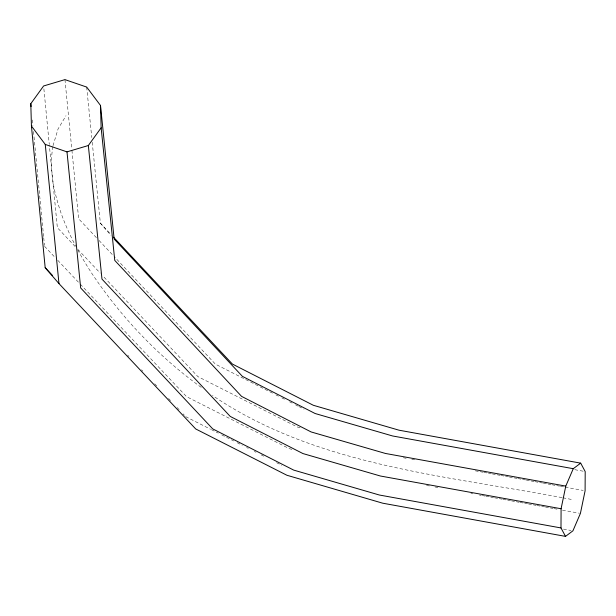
<?xml version="1.0" encoding="UTF-8"?>
<svg xmlns="http://www.w3.org/2000/svg" width="616" height="616" viewBox="0 0 616 616"><rect width="100%" height="100%" fill="white"/><g stroke="black" fill="none" stroke-linecap="round" stroke-linejoin="round"><path stroke-width="0.46" stroke-dasharray="3.08 2.31" d="M52.907 146.639C48.818 169.469 54.031 192.692 61.469 214.276A1314.444 401.817 16.9 0 0 75.622 245.946M53.014 145.692L58.058 128.998L65.974 115.746M574.782 469.685L583.306 471.225M403.288 457.742L406.129 458.258M411.811 459.29L414.653 459.805M475.252 470.817L479.04 471.502M479.987 471.679L482.828 472.195M483.776 472.364L487.564 473.05M488.511 473.227L491.352 473.743M492.3 473.912L496.088 474.605M497.035 474.774L499.876 475.29M500.823 475.46L504.612 476.153M505.559 476.322L508.4 476.838M509.347 477.007L513.128 477.7M514.075 477.87L516.916 478.386M517.863 478.555L521.652 479.248M522.599 479.417L525.44 479.933M526.387 480.103L530.176 480.796M531.123 480.965L533.964 481.481M534.911 481.658L538.7 482.343M539.647 482.513L542.488 483.029M543.435 483.206L547.224 483.891M548.171 484.06L551.012 484.576M551.959 484.753L555.74 485.439M556.687 485.608L559.528 486.124M560.475 486.301L564.264 486.987M565.211 487.156L583.206 490.428M426.557 485.447L429.39 485.962M435.05 486.987L437.884 487.502M470.917 493.508L472.803 493.847M479.417 495.048L481.304 495.395M482.243 495.564L485.077 496.08M486.024 496.25L489.797 496.935M490.744 497.112L493.57 497.62M494.517 497.797L498.29 498.483M499.237 498.652L502.071 499.168M503.01 499.337L506.783 500.023M507.73 500.2L510.564 500.708M511.503 500.885L515.284 501.57M516.223 501.74L519.057 502.256M520.004 502.425L523.777 503.11M524.724 503.287L527.55 503.796M528.497 503.973L532.27 504.658M533.217 504.827L536.051 505.343M536.99 505.513L540.771 506.198M541.71 506.375L544.544 506.883M545.483 507.06L549.264 507.746M550.203 507.915L553.037 508.431M553.984 508.6L557.757 509.286M562.477 510.148L579.463 513.236M563.463 529.106L571.032 530.484M562.023 497.613C443.566 475.283 316.986 465.58 214.06 396.512L212.551 395.433M562.939 497.79L573.096 499.761M300.092 427.789L297.328 426.988L197.882 376.599L102.88 275.906M291.899 449.403L289.15 448.602L186.548 396.65L80.226 284.099M272.495 393.139L215.4 364.148L114.16 256.541M275.906 394.871L278.463 396.165M281.874 397.898L284.43 399.199M289.543 401.794L292.1 403.087M295.503 404.82L298.059 406.121M298.914 406.552L304.027 409.147M185.716 416.655L210.58 429.252M211.434 429.683L218.295 433.156M221.721 434.896L233.726 440.979M237.152 442.712L242.296 445.322M246.585 447.493L248.294 448.363M254.3 451.397L256.017 452.267M261.161 454.877L263.733 456.179M276.592 462.693L281.735 465.303M201.232 387.364C158.274 356.279 121.082 317.271 91.684 273.165A1314.444 401.817 16.9 0 1 77.832 250.065M44.568 246.346L55.132 257.534M57.773 260.329L79.564 283.399M75.167 246.539L57.35 227.666L49.365 145.33M77.808 249.341L100.239 273.111M127.658 355.116L128.975 356.518M141.511 369.8L142.827 371.202M154.708 383.791L156.687 385.885M168.561 398.475L170.54 400.569M177.139 407.561L179.117 409.663M183.075 413.852L184.392 415.253M96.412 237.668L78.663 218.803L71.903 150.165M99.045 240.463L113.506 255.84M92.231 142.265L100.362 223.154L110.872 234.373M100.362 223.154L111.019 235.435M86.687 87.072L91.753 137.507M64.95 79.618L71.802 149.211M43.882 88.843L49.272 144.375M32.371 119.974L32.925 125.718M33.48 131.462L43.644 236.775M43.736 237.73L44.475 245.391"/><path stroke-width="0.92" d="M565.511 536.382L560.991 527.943L561.091 508.747L565.781 486.109L573.257 468.691L580.68 463.14L585.2 471.571L585.1 490.775L580.411 513.405L572.926 530.823L565.511 536.382L382.744 503.203L286.894 475.252L195.711 428.959L58.974 283.614L45.184 267.714L31.431 126.026L30.8 103.696L43.605 85.971L64.95 79.618L86.687 87.072L100.508 105.467L114.153 239.047L242.404 376.368L315.107 413.513L392.577 435.966L573.257 468.691M31.431 126.026L45.261 144.429L66.99 151.875L88.342 145.522L101.139 127.797L100.508 105.467M580.68 463.14L399.06 430.207L313.375 405.297L232.401 364.064L113.498 237.175M565.781 486.109L385.454 453.461L311.119 431.947L241.572 396.373L114.769 260.414L101.139 127.797M561.091 508.747L380.411 476.014L302.941 453.561L230.23 416.424L101.979 279.102L88.342 145.522M560.991 527.943L379.371 495.018L293.686 470.1L212.713 428.875L80.673 287.957L66.99 151.875M45.184 267.714L52.445 275.406M45.261 144.429L58.974 283.614M30.8 103.696L31.077 106.568"/></g></svg>
